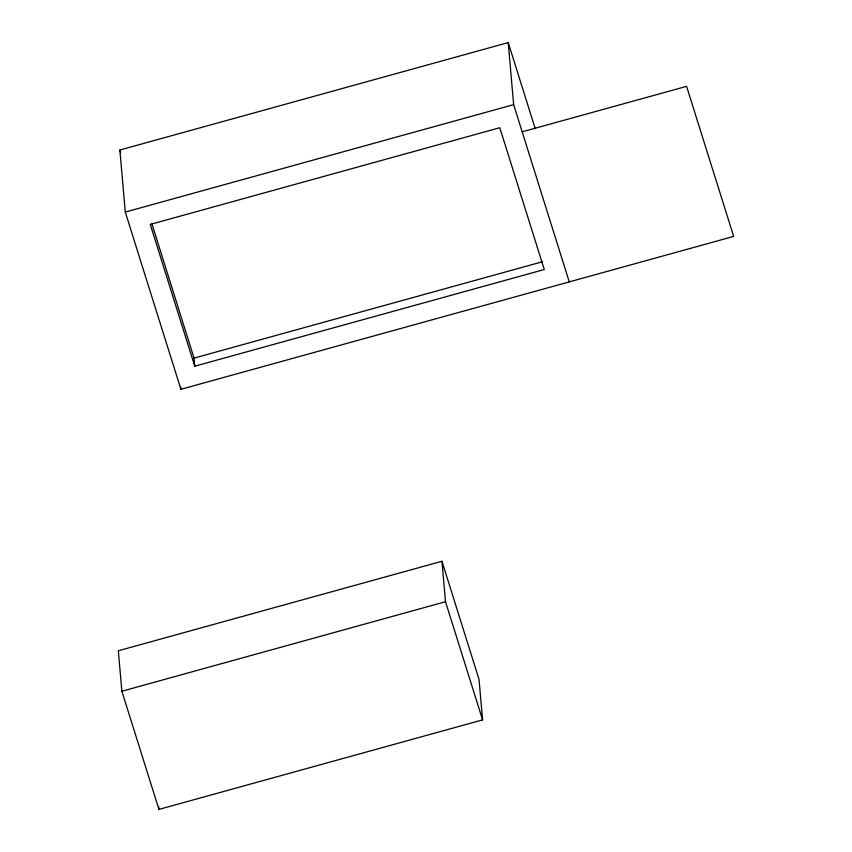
<?xml version="1.0" encoding="UTF-8"?>
<svg xmlns="http://www.w3.org/2000/svg" width="852" height="852" viewBox="0 0 852 852"><rect width="100%" height="100%" fill="white"/><g stroke="black" fill="none" stroke-linecap="round" stroke-linejoin="round"><path stroke-width="1.28" d="M522.18 131.826L686.584 86.35L733.668 236.419L180.901 389.3L125.287 212.063L119.866 150.016L508.229 42.6L535.237 128.684M125.287 212.063L513.649 104.647L508.229 42.6M194.757 366.211L150.271 224.417L499.794 127.736L544.279 269.53L194.757 366.211L194.043 358.117L542.298 261.798M441.964 561.266L118.332 650.779L121.868 691.238L158.941 809.4L482.583 719.887L479.037 679.427L441.964 561.266L445.511 601.725L482.583 719.887M121.868 691.238L445.511 601.725M513.649 104.647L569.264 281.884M151.944 223.916L194.043 358.117M119.866 150.016L120.654 152.551M180.667 386.659L180.901 389.3M158.717 806.791L158.941 809.4"/></g></svg>
